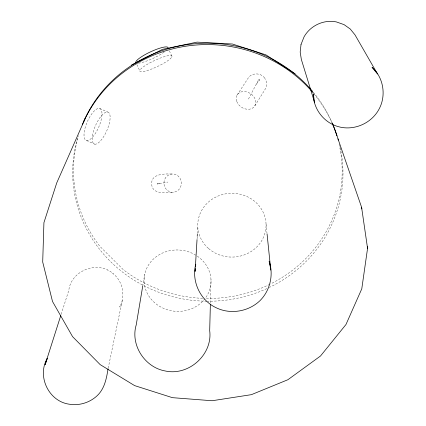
<?xml version="1.0" encoding="UTF-8"?>
<svg xmlns="http://www.w3.org/2000/svg" width="426" height="426" viewBox="0 0 426 426"><rect width="100%" height="100%" fill="white"/><g stroke="black" fill="none" stroke-linecap="round" stroke-linejoin="round"><path stroke-width="0.32" stroke-dasharray="2.13 1.6" d="M210.412 302.806L211.008 279.605M120.286 305.564L119.754 307.029C125.766 295.905 122.858 280.942 112.666 273.322M197.073 238.88L197.195 236.899M197.392 233.592L197.792 226.983M142.71 286.187L144.691 274.371M108.188 368.176L122.475 299.515M61.158 314.329L68.783 290.41C71.147 270.206 98.071 260.132 113.273 273.7M258.752 79.454C258.965 81.212 260.392 78.831 258.752 79.454L248.326 99.306M254.828 105.882L265.047 89.433C267.246 86.137 267.139 81.52 264.796 78.336M237.128 95.03L247.703 78.799C251.122 72.239 261.33 72.388 265.031 78.613M256.377 84.119L259.604 79.976M157.79 184.08L158.105 183.686L157.726 183.356L157.412 183.755L157.79 184.08L167.876 182.046M171.843 174.005C164.5 173.835 150.884 173.446 151.619 184.426C152.881 195.326 166.268 192.222 173.531 192.264M157.817 183.361L160.362 183.617M99.657 108.502L107.858 112.059M86.537 140.527L94.689 144.137M107.309 269.962L107.581 270.137M169.34 50.811L171.987 56.482A17.732 3.333 -25.1 0 1 147.332 70.514A17.732 3.333 -25.1 0 1 148.307 63.73A17.732 3.333 -25.1 0 1 171.987 56.482M136.842 64.528L139.755 70.791M266.053 224.055L266.995 233.262M164.159 52.073A17.722 3.483 -25.1 0 1 138.493 63.165M339.091 144.238A134.35 127.619 2.4 0 1 270.404 284.02M269.807 284.312A134.35 127.619 2.4 0 1 205.316 298.424M202.659 298.338A134.35 127.619 2.4 0 1 123.306 269.685L99.764 246.212A134.35 127.619 2.4 0 1 78.544 135.601M313.493 92.453A134.35 127.619 2.4 0 1 331.854 122.305M197.302 256.143A33.505 30.688 5 0 1 205.337 298.211M204.954 298.717A33.505 30.688 5 0 1 158.328 305.533A33.505 30.688 5 0 1 150.138 262.672A33.505 30.688 5 0 1 196.748 255.77M340.145 147.231A135.175 128.311 2.4 0 1 269.264 287.47M266.857 288.599A135.175 128.311 2.4 0 1 207.606 301.23M206.94 301.225A135.175 128.311 2.4 0 1 77.41 138.69M314.068 94.008A135.175 128.311 2.4 0 1 332.003 122.72M100.674 140.681A17.365 6.193 -66.5 0 0 109.168 113.071A17.365 6.193 -66.5 0 0 93.699 130.468A17.365 6.193 -66.5 0 0 100.674 140.681M92.591 137.108A17.328 6.315 -66.6 0 0 100.999 109.53A17.328 6.315 -66.6 0 0 85.418 126.831A17.328 6.315 -66.6 0 0 92.591 137.108M236.771 101.489A10.384 8.179 32.8 0 0 253.433 107.506A10.384 8.179 32.8 0 0 247.81 92.24A10.384 8.179 32.8 0 0 236.771 101.489M165.906 177.296A9.17 8.728 87.4 0 0 171.252 192.179A9.17 8.728 87.4 0 0 180.826 179.932A9.17 8.728 87.4 0 0 165.906 177.296M208.559 248.523A34.165 31.897 -1 0 0 265.18 232.34A34.165 31.897 -1 0 0 221.978 194.682A34.165 31.897 -1 0 0 208.559 248.523"/><path stroke-width="0.64" d="M210.375 304.132L209.693 330.656C212.856 354.618 188.574 376.318 165.032 370.934C144.68 367.265 130.212 344.863 136.219 324.905L142.71 286.187M195.119 271.266L195.321 267.965M195.401 266.639L197.036 239.54M197.233 236.238L197.355 234.252M195.161 271.303L195.321 269.36M195.539 266.767L195.752 264.168C191.322 281.117 200.108 300.229 216.041 307.689C230.413 314.793 248.56 311.672 260.057 300.591C270.212 290.388 273.758 274.711 269.163 261.101L270.079 266.245M337.988 138.833L361.594 207.286L367.563 248.347L361.78 288.833L345.976 324.516L320.512 355.992L287.923 379.71L251.404 394.657L212.127 400.738L172.418 397.666L134.616 385.61L100.153 364.608L72.574 336.647L52.515 301.502L42.701 262.017L43.926 222.649L56.727 182.924L85.216 118.423M108.055 368.831C106.516 378.405 104.663 388.528 97.309 395.562C89.779 402.735 78.98 406.005 68.751 404.125C48.447 400.999 36.886 376.041 47.249 358.474L45.119 364.688L60.758 315.586M131.453 65.082L162.508 49.357L197.036 42.126L232.415 44.016L265.952 54.874L295.106 73.799M270.308 267.528L270.537 268.811M361.594 207.286L361.839 208.916M367.308 246.665L367.563 248.347M267.059 233.922L270.771 270.1M135.787 62.249A17.722 3.483 -25.1 0 1 152.146 51.115A17.722 3.483 -25.1 0 1 168.014 47.978M82.532 124.264A134.35 127.619 2.4 0 1 187.307 44.608A134.35 127.619 2.4 0 1 312.641 91.43M332.376 123.524A134.35 127.619 2.4 0 1 336.865 135.873M83.539 121.985A135.175 128.311 2.4 0 1 313.211 92.98M332.003 122.72A135.175 128.311 2.4 0 1 338.356 140.111M301.017 44.496L300.181 52.052L301.352 59.475L314.59 102.426L313.259 93.858C313.201 109.471 324.798 123.812 340.049 127.076L340.789 127.257C355.247 130.148 370.679 123.215 378.24 110.579L378.623 109.897C386.52 96.276 383.815 77.809 372.031 67.26L377.542 74.028L354.996 34.863L350.252 29.016L344.07 24.639L336.375 21.918C323.76 19.314 310.314 25.64 304.058 36.854L301.017 44.496"/></g></svg>
